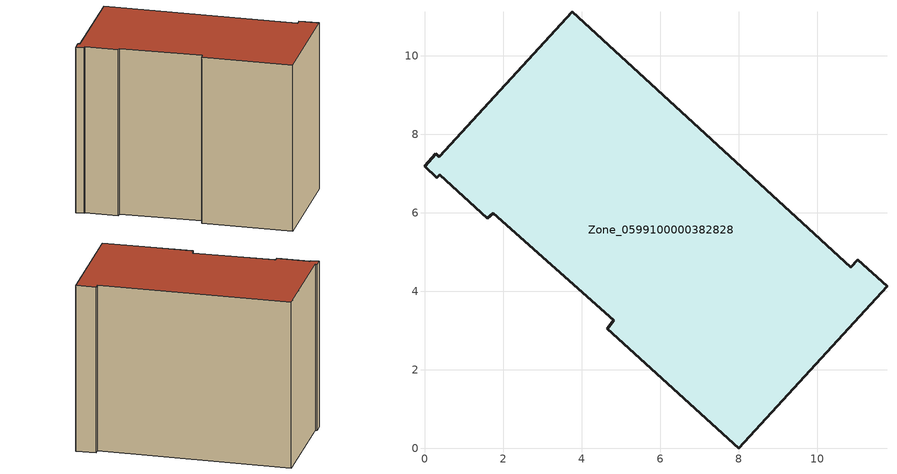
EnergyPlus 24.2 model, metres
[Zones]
Zone_0599100000382828
 floor ground (C_G): 11.04,4.81 11.78,4.12 8,0 4.66,3.04 4.83,3.25 1.75,5.98 1.6,5.86 0.39,6.97 0.31,6.89 0,7.18 0.29,7.5 0.37,7.42 3.77,11.12 10.86,4.61 z0
 wall outside (C_F): 0.37,7.42 0.29,7.5 0,7.18 0.31,6.89 0.39,6.97 1.6,5.86 1.75,5.98 4.83,3.25 4.66,3.04 8,0 11.78,4.12 11.04,4.81 10.86,4.61 3.77,11.12 0.37,7.42 z0:8.65
 roof outside (C_R): 4.66,3.04 8,0 11.78,4.12 11.04,4.81 10.86,4.61 3.77,11.12 0.37,7.42 0.29,7.5 0,7.18 0.31,6.89 0.39,6.97 1.6,5.86 1.75,5.98 4.83,3.25 z8.65
[BUILDING]
Pand.0599100000382828: North Axis=0; Terrain=City; Loads Convergence Tolerance Value=0.04; Temperature Convergence Tolerance Value=0.4; Solar Distribution=FullExterior; Maximum Number of Warmup Days=25; Minimum Number of Warmup Days=1
[Site:Location]
Rotterdam.The.Hague.AP_ZH_NLD Design_Conditions: Latitude=51.96; Longitude=4.45; Time Zone=1; Elevation=-4.5
[SITE:GROUNDTEMPERATURE:BUILDINGSURFACE]
18, 18, 18, 18, 18, 18, 18, 18, 18, 18, 18, 18
[MATERIAL] Thermal Absorptance=0.9; Solar Absorptance=0.7; Visible Absorptance=0.7
Name | Roughness | Thickness | Conductivity | Density | Specific Heat
G.TC.1992-2005 | MediumSmooth | 0.15 | 0.06 | 540 | 1210
F.TC.1992-2005 | Rough | 0.3 | 0.12 | 1920 | 840
R.TC.1992-2005 | MediumRough | 0.2 | 0.08 | 1500 | 1000
[CONSTRUCTION]
C_G: G.TC.1992-2005
C_F: F.TC.1992-2005
C_R: R.TC.1992-2005
[ZONE]
Zone_0599100000382828: Type=1; Multiplier=1; Ceiling Height=Autocalculate; Volume=Autocalculate; Floor Area=autocalculate; Part of Total Floor Area=Yes
[ZONEINFILTRATION:DESIGNFLOWRATE]
Infil_Zone_0599100000382828: Zone or ZoneList or Space or SpaceList=Zone_0599100000382828; Schedule=AlwaysOn; Design Flow Rate Calculation Method=Flow/Area; Flow Rate per Floor Area=0.0015; Constant Term Coefficient=1; Temperature Term Coefficient=0; Velocity Term Coefficient=0; Velocity Squared Term Coefficient=0
[HVACTEMPLATE:ZONE:IDEALLOADSAIRSYSTEM]
Zone_0599100000382828: Maximum Heating Supply Air Temperature=50; Minimum Cooling Supply Air Temperature=13; Maximum Heating Supply Air Humidity Ratio=0.0156; Minimum Cooling Supply Air Humidity Ratio=0.0077; Heating Limit=NoLimit; Cooling Limit=NoLimit; Dehumidification Control Type=ConstantSensibleHeatRatio; Cooling Sensible Heat Ratio=0.7; Dehumidification Setpoint=60; Humidification Control Type=None; Humidification Setpoint=30; Outdoor Air Method=None; Outdoor Air Flow Rate per Person=0.00944; Outdoor Air Flow Rate per Zone Floor Area=0; Outdoor Air Flow Rate per Zone=0; Demand Controlled Ventilation Type=None; Outdoor Air Economizer Type=NoEconomizer; Heat Recovery Type=None; Sensible Heat Recovery Effectiveness=0.7; Latent Heat Recovery Effectiveness=0.65
[ZONECONTROL:THERMOSTAT]
ThermostatControl_Zone_0599100000382828: Zone or ZoneList=Zone_0599100000382828; Control Type Schedule=DualSetpointControlType; Control 1=Thermostat_Zone_0599100000382828; Temperature Difference Between Cutout And Setpoint=0
[THERMOSTATSETPOINT:DUALSETPOINT]
Thermostat_Zone_0599100000382828: Heating Setpoint Temperature Schedule=HeatingSetpoint_Zone_0599100000382828; Cooling Setpoint Temperature Schedule=CoolingSetpoint_Zone_0599100000382828
[SCHEDULE:COMPACT]
HeatingSetpoint_Zone_0599100000382828: Through: 12/31, For: AllDays, Until: 24:00, 21
CoolingSetpoint_Zone_0599100000382828: Through: 12/31, For: AllDays, Until: 24:00, 24
DualSetpointControlType: Through: 12/31, For: AllDays, Until: 24:00, 4
AlwaysOn: Through: 12/31, For: AllDays, Until: 24:00, 1
